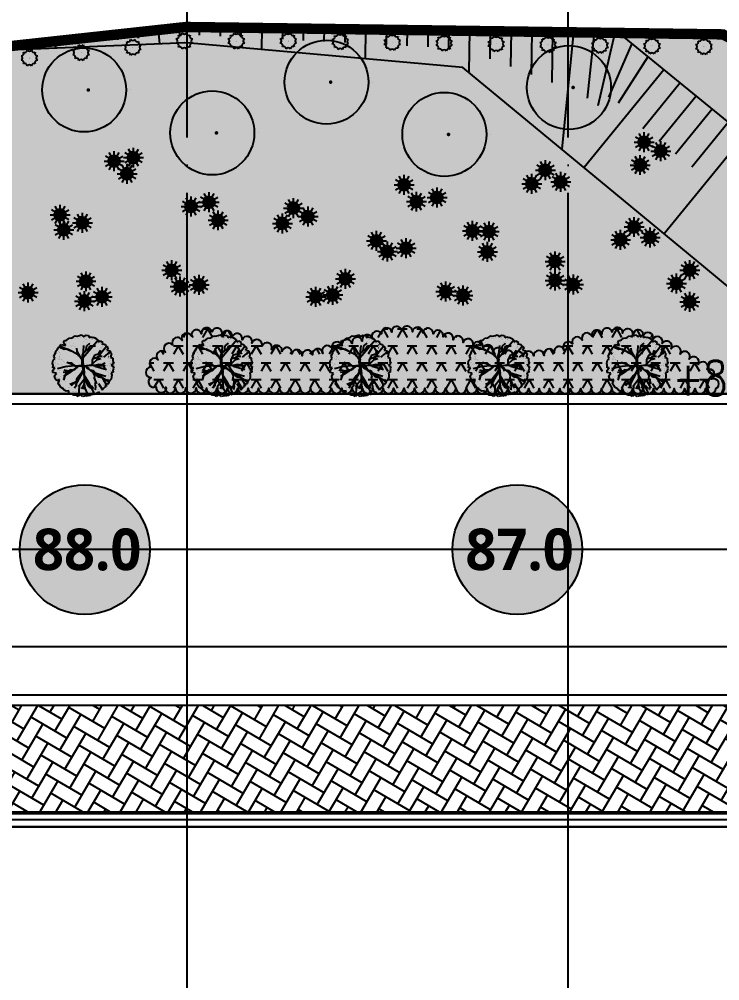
# Model space of a CAD drawing. Header units: millimetres. Extents: x 0 to 190005487, y 0 to 455456909.
# Drawn here: x 155826 to 176048, y 137342 to 165098 of the extents above; entities that cross this region are included whole.
import ezdxf
from ezdxf.enums import TextEntityAlignment as Align
from ezdxf.xclip import XClip

# ---------------------------------------------------------------- set-up
doc = ezdxf.new("R2010")
doc.units = ezdxf.units.MM
doc.header["$LTSCALE"] = 800
doc.header["$MEASUREMENT"] = 0
doc.header["$XCLIPFRAME"] = 0
for name, pattern in [('CEN', [62, 60, -1, 0, -1]), ('DOT2', [0.125, 0, -0.125]), ('HID', [2, 1.1, -0.9]), ('XREF_BASE$0$PHANTOM', [63.5, 31.75, -6.35, 6.35, -6.35, 6.35, -6.35]), ('XREF_BASE$0$PHANTOMX2', [5, 2.5, -0.5, 0.5, -0.5, 0.5, -0.5])]:
    doc.linetypes.add(name, pattern=pattern)
doc.layers.get('0').update_dxf_attribs({"linetype": 'CONTINUOUS'})
doc.layers.get('Defpoints').update_dxf_attribs({"color": 153, "linetype": 'CONTINUOUS'})
for name, color, linetype in [('0-녹지', 71, 'CONTINUOUS'), ('_관목_Out', 7, 'CONTINUOUS'), ('_관목_Plant', 76, 'CONTINUOUS'), ('_교목_Plant', 90, 'CONTINUOUS'), ('A-ANNO-TEXT2', 3, 'CONTINUOUS'), ('A-FLOR-PFIX', 6, 'CONTINUOUS'), ('A-조적해치', 8, 'CONTINUOUS'), ('CE-SLOP-FILL', 1, 'CONTINUOUS'), ('CEN', 1, 'CEN'), ('LSMD_CONT_LDREG_41500', 1, 'CONTINUOUS'), ('tc-2', 252, 'CONTINUOUS'), ('TEXT', 6, 'CONTINUOUS'), ('WID', 4, 'CONTINUOUS'), ('XREF_BASE$0$CE_PROPERTY LINE', 2, 'XREF_BASE$0$PHANTOM'), ('XREF_BASE$0$성토옹벽', 6, 'CONTINUOUS'), ('도로레벨', 5, 'CONTINUOUS'), ('사업부지', 7, 'CONTINUOUS'), ('성토옹벽', 6, 'CONTINUOUS'), ('지하2층외벽선', 6, 'CONTINUOUS'), ('현황레벨검토', 1, 'CONTINUOUS')]:
    doc.layers.add(name, color=color, linetype=linetype)
doc.styles.add('SH_대대리576', font='NanumGothicBold.ttf')
doc.styles.get("Standard").update_dxf_attribs({"font": 'SIMPLEX.shx'})

# ---------------------------------------------------------------- blocks, each defined once
blk = doc.blocks.new('G$C940A8A8A')
at = {"layer": 'LSMD_CONT_LDREG_41500', "color": 1, "linetype": 'Continuous', "const_width": 300, "flags": 128}
blk.add_lwpolyline([(142885, 66413), (152606, 122087), (144785, 119579), (143421, 121130), (137727, 124230), (130217, 126970), (123087, 133510), (108147, 137630), (87787, 140640), (75957, 139800), (74927, 144400), (66787, 156160), (47607, 165750), (36878, 161359), (29518, 161359), (25251, 162513), (21834, 161660), (14411, 163566), (13684, 162297), (13684, 140689), (13684, 131660)], dxfattribs=at)
blk = doc.blocks.new('현황측량 지적')
at = {"rotation": 14.62512504690287}
blk.add_blockref('G$C940A8A8A', (-38193, -154447), dxfattribs=at)
blk = doc.blocks.new('대지현황레벨1')
at = {"layer": 'Defpoints', "color": 6}
blk.add_lwpolyline([(83289, -54110), (78638, 2214), (71704, -2187), (69992, -1031), (63700, 531), (55741, 1286), (47191, 5814), (31695, 6028), (11235, 3800), (0, 0), (-2158, 4191), (-13004, 13515), (-33984, 17951)], dxfattribs=at)
blk = doc.blocks.new('G$C0DE8C9DA')
at = {"layer": 'A-FLOR-PFIX'}
blk.add_line((91100, 14900), (23700, 14900), dxfattribs=at)
blk = doc.blocks.new('A$C61401735')
at = {"layer": 'CE-SLOP-FILL', "color": 251}
for p, q in [((95806, 146056), (95852, 145654)), ((96403, 146121), (96427, 145910)), ((96998, 146139), (96995, 145911)), ((97598, 146130), (97595, 145880)), ((98198, 146122), (98194, 145850)), ((98798, 146114), (98790, 145495)), ((99398, 146106), (99394, 145788)), ((99998, 146097), (99993, 145757)), ((100598, 146089), (100593, 145727)), ((101198, 146081), (101193, 145696)), ((101798, 146072), (101786, 145228)), ((102398, 146064), (102392, 145634)), ((102998, 146056), (102991, 145603)), ((103598, 146047), (103591, 145573)), ((104198, 146039), (104191, 145542)), ((104798, 146031), (104781, 144845)), ((105397, 146023), (105386, 145225)), ((105997, 146014), (105983, 144998)), ((106597, 146006), (106580, 144771)), ((107197, 145998), (107177, 144544)), ((92824, 145731), (92847, 145528)), ((93420, 145796), (93434, 145679)), ((94017, 145861), (94032, 145725)), ((94613, 145926), (94631, 145771)), ((95210, 145991), (95229, 145817)), ((107795, 145989), (107462, 142616)), ((108395, 145981), (108194, 144090)), ((108991, 145973), (108500, 143863)), ((92227, 145666), (92236, 145586)), ((109478, 145665), (108813, 144121)), ((109943, 145286), (109085, 143948)), ((110408, 144906), (108105, 142084)), ((110873, 144527), (109796, 143208)), ((111338, 144148), (110269, 142838)), ((111802, 143769), (110742, 142468)), ((112267, 143389), (111214, 142098)), ((112732, 143010), (110418, 140173))]:
    blk.add_line(p, q, dxfattribs=at)
at = {"layer": 'CE-SLOP-FILL', "color": 251, "linetype": 'ByBlock', "flags": 128}
blk.add_lwpolyline([(144048, 136424), (143560, 142330), (136626, 137929), (134914, 139085), (128622, 140647), (120664, 141402), (112113, 145930), (96617, 146144), (76157, 143916), (64922, 140116), (62764, 144307), (51919, 153630), (30939, 158067), (16778, 147441), (12496, 138580), (8170, 126494), (4443, 125252), (6722, 116516)], dxfattribs=at)
at = {"layer": 'CE-SLOP-FILL', "color": 251}
for points in [[(89842, 145406), (96617, 146144), (109102, 145971), (114778, 141342), (114778, 141342), (120636, 136563)], [(120636, 136563), (114778, 136563), (111565, 139225), (104604, 144978), (96631, 145687), (89842, 145406)]]:
    blk.add_lwpolyline(points, dxfattribs=at)
blk = doc.blocks.new('A$C53055D6E')
at = {"layer": 'XREF_BASE$0$CE_PROPERTY LINE', "color": 8, "linetype": 'XREF_BASE$0$PHANTOMX2', "ltscale": 3, "flags": 128}
blk.add_lwpolyline([(24653, 158067), (15380, 151109), (8259, 149251), (3838, 149290), (748, 147602), (-6916, 147572), (-7299, 146160), (-1843, 125252), (436, 116516), (2171, 109870), (5326, 104706), (5798, 96717), (3940, 88655), (43, 76541), (81, 64279), (3722, 52297), (8342, 45951), (24954, 35648), (27528, 32946), (33205, 26984), (45785, 19196), (55262, 14961), (63842, 9900), (67943, 799), (71065, 403), (74495, 0), (71416, 11497), (72509, 16027), (80907, 20283), (84381, 29814), (86654, 26118), (86417, 19281), (94182, 16961), (94474, 13223), (94701, 13128), (143072, 50641), (145797, 73715), (141926, 86006), (137274, 142330), (130340, 137929), (128629, 139085), (122336, 140647), (114378, 141402), (105827, 145930), (90331, 146144), (69871, 143916), (58636, 140116), (56478, 144307), (45633, 153630)], close=True, dxfattribs=at)
blk = doc.blocks.new('XREF_BASE$0$A$C5E376D50')
at = {"layer": 'Defpoints', "linetype": 'Continuous', "flags": 128}
blk.add_lwpolyline([(359200, 258788), (354548, 315113), (347614, 310711), (345903, 311867), (339610, 313429), (331652, 314184), (323101, 318712), (307605, 318926), (287145, 316698), (275910, 312898), (273752, 317089), (262907, 326413), (241927, 330849), (227766, 320223), (223487, 311370)], dxfattribs=at)
blk = doc.blocks.new('XREF_BASE$0$A$C3CBC0631')
at = {"layer": 'XREF_BASE$0$CE_PROPERTY LINE', "color": 8, "linetype": 'XREF_BASE$0$PHANTOMX2', "ltscale": 3, "flags": 128}
blk.add_lwpolyline([(24653, 158067), (15380, 151109), (8259, 149251), (3838, 149290), (748, 147602), (-6916, 147572), (-7299, 146160), (-1843, 125252), (436, 116516), (2171, 109870), (5326, 104706), (5798, 96717), (3940, 88655), (43, 76542), (81, 64279), (3722, 52297), (8342, 45951), (24954, 35648), (27528, 32946), (33205, 26984), (45785, 19196), (55262, 14961), (63842, 9900), (67943, 799), (71065, 403), (74495, 0), (71416, 11497), (72509, 16027), (80907, 20283), (84381, 29814), (86654, 26118), (86417, 19281), (94182, 16961), (94474, 13223), (94701, 13128), (143072, 50641), (145797, 73715), (141926, 86006), (137274, 142330), (130340, 137929), (128629, 139085), (122336, 140647), (114378, 141402), (105828, 145930), (90331, 146144), (69871, 143916), (58636, 140116), (56478, 144307), (45633, 153630)], close=True, dxfattribs=at)
blk = doc.blocks.new('G$CBD6C6888')
at = {"layer": '현황레벨검토', "color": 1, "linetype": 'ByBlock', "width": 0.8}
blk.add_text('+86.60', height=1000, dxfattribs=at).set_placement((153513, 145182))
blk = doc.blocks.new('TL000015_0')
at = {"color": 0}
for p, q in [((-0.256, 0.634), (-0.223, 0.655)), ((-0.223, 0.655), (-0.182, 0.679)), ((-0.182, 0.679), (-0.138, 0.675)), ((-0.138, 0.675), (-0.079, 0.692)), ((-0.079, 0.692), (-0.042, 0.707)), ((-0.042, 0.707), (0.008, 0.666)), ((0.008, 0.666), (0.058, 0.697)), ((0.058, 0.697), (0.121, 0.686)), ((0.121, 0.686), (0.134, 0.647)), ((0.134, 0.647), (0.177, 0.662)), ((0.177, 0.662), (0.214, 0.642)), ((-0.562, 0.414), (-0.536, 0.436)), ((-0.536, 0.436), (-0.519, 0.466)), ((-0.275, 0.337), (-0.53, 0.447)), ((-0.519, 0.466), (-0.486, 0.49)), ((-0.486, 0.49), (-0.401, 0.463)), ((-0.441, 0.534), (-0.419, 0.573)), ((-0.401, 0.463), (-0.441, 0.534)), ((-0.419, 0.573), (-0.386, 0.575)), ((-0.386, 0.575), (-0.358, 0.59)), ((-0.358, 0.59), (-0.317, 0.629)), ((-0.317, 0.629), (-0.256, 0.634)), ((-0.007, 0.185), (0.344, 0.601)), ((0.011, 0.461), (0, 0.33)), ((0.062, 0.338), (0.079, 0.456)), ((0.079, 0.456), (0.152, 0.515)), ((0.13, 0.387), (0.16, 0.458)), ((0.16, 0.458), (0.275, 0.458)), ((0.214, 0.642), (0.23, 0.649)), ((0.23, 0.649), (0.262, 0.64)), ((0.262, 0.64), (0.304, 0.616)), ((0.304, 0.616), (0.312, 0.601)), ((0.312, 0.601), (0.34, 0.547)), ((0.34, 0.547), (0.386, 0.568)), ((0.386, 0.568), (0.441, 0.534)), ((0.398, 0.291), (0.523, 0.452)), ((0.441, 0.534), (0.423, 0.506)), ((0.423, 0.506), (0.493, 0.49)), ((0.493, 0.49), (0.502, 0.466)), ((0.502, 0.466), (0.567, 0.41)), ((-0.66, 0.227), (-0.63, 0.277)), ((-0.636, 0.172), (-0.66, 0.227)), ((-0.63, 0.277), (-0.61, 0.344)), ((-0.61, 0.344), (-0.584, 0.362)), ((-0.584, 0.362), (-0.562, 0.414)), ((-0.431, 0.373), (-0.541, 0.426)), ((-0.35, 0.38), (-0.431, 0.373)), ((-0.249, 0.328), (-0.35, 0.38)), ((-0.183, 0.292), (-0.249, 0.328)), ((-0.11, 0.253), (-0.183, 0.292)), ((-0.132, 0.338), (-0.142, 0.402)), ((-0.137, 0.324), (-0.076, 0.214)), ((-0.097, 0.228), (-0.132, 0.338)), ((-0.044, 0.179), (-0.097, 0.228)), ((-0.017, 0.235), (0.01, 0.306)), ((-0.009, 0.16), (-0.017, 0.235)), ((0, 0.33), (-0.008, 0.158)), ((0.01, 0.306), (0.062, 0.338)), ((0.04, 0.326), (0.13, 0.387)), ((0.117, 0.332), (0.135, 0.396)), ((0.211, 0.14), (0.268, 0.25)), ((0.268, 0.25), (0.348, 0.275)), ((0.307, 0.196), (0.341, 0.221)), ((0.312, 0.148), (0.398, 0.291)), ((0.341, 0.221), (0.429, 0.223)), ((0.348, 0.275), (0.419, 0.338)), ((0.361, 0.316), (0.388, 0.36)), ((0.363, 0.284), (0.361, 0.316)), ((0.466, 0.204), (0.612, 0.321)), ((0.567, 0.41), (0.536, 0.359)), ((0.536, 0.359), (0.604, 0.34)), ((0.582, 0.281), (0.588, 0.276)), ((0.604, 0.34), (0.615, 0.312)), ((0.615, 0.312), (0.639, 0.281)), ((0.639, 0.281), (0.617, 0.198)), ((-0.689, 0.059), (-0.682, 0.101)), ((-0.68, 0.018), (-0.689, 0.059)), ((-0.686, -0.042), (-0.68, 0.018)), ((-0.682, 0.101), (-0.673, 0.133)), ((-0.673, 0.133), (-0.636, 0.172)), ((-0.203, 0.006), (-0.413, -0.015)), ((-0.208, 0.017), (-0.368, 0.079)), ((-0.254, 0.066), (-0.342, 0.066)), ((-0.215, 0.017), (-0.254, 0.066)), ((-0.076, 0.214), (-0.044, 0.182)), ((0.267, -0.003), (0.19, 0.02)), ((0.192, 0.017), (0.297, 0.03)), ((0.312, 0.148), (0.204, 0.045)), ((0.211, 0.044), (0.211, 0.14)), ((0.228, 0.174), (0.307, 0.196)), ((0.267, -0.003), (0.449, 0.016)), ((0.297, 0.03), (0.358, 0.04)), ((0.312, 0.148), (0.396, 0.174)), ((0.358, 0.04), (0.495, 0.008)), ((0.402, 0.03), (0.461, 0.047)), ((0.461, 0.047), (0.495, 0.071)), ((0.461, 0.01), (0.491, -0.068)), ((0.617, 0.198), (0.671, 0.181)), ((0.629, 0.042), (0.627, 0.039)), ((0.691, 0.068), (0.635, 0.018)), ((0.635, 0.018), (0.689, -0.01)), ((0.671, 0.181), (0.667, 0.157)), ((0.667, 0.157), (0.669, 0.101)), ((0.669, 0.101), (0.691, 0.068)), ((-0.638, -0.038), (-0.686, -0.042)), ((-0.682, -0.095), (-0.638, -0.038)), ((-0.682, -0.147), (-0.682, -0.095)), ((-0.602, -0.161), (-0.682, -0.147)), ((-0.645, -0.219), (-0.602, -0.161)), ((-0.406, -0.014), (-0.58, -0.066)), ((-0.262, -0.123), (-0.45, -0.147)), ((-0.278, -0.133), (-0.443, -0.238)), ((-0.328, -0.112), (-0.428, -0.093)), ((-0.379, -0.144), (-0.418, -0.227)), ((-0.293, -0.088), (-0.379, -0.144)), ((-0.203, -0.09), (-0.293, -0.088)), ((-0.262, -0.123), (-0.278, -0.133)), ((-0.262, -0.123), (-0.138, -0.022)), ((-0.112, -0.012), (-0.203, -0.09)), ((-0.026, -0.149), (-0.173, -0.422)), ((-0.138, -0.022), (-0.123, -0.003)), ((-0.029, -0.144), (-0.093, -0.218)), ((0.014, -0.17), (0.023, -0.261)), ((0.017, -0.199), (0.114, -0.355)), ((0.018, -0.171), (0.047, -0.291)), ((0.111, -0.051), (0.152, -0.083)), ((0.213, -0.129), (0.113, -0.055)), ((0.152, -0.083), (0.226, -0.098)), ((0.199, -0.095), (0.258, -0.218)), ((0.213, -0.129), (0.246, -0.15)), ((0.226, -0.098), (0.25, -0.122)), ((0.239, -0.145), (0.51, -0.229)), ((0.246, -0.15), (0.384, -0.229)), ((0.25, -0.122), (0.295, -0.191)), ((0.267, -0.003), (0.524, -0.08)), ((0.295, -0.191), (0.339, -0.245)), ((0.676, -0.138), (0.633, -0.15)), ((0.633, -0.15), (0.643, -0.202)), ((0.643, -0.202), (0.641, -0.243)), ((0.682, -0.08), (0.671, -0.083)), ((0.671, -0.083), (0.676, -0.138)), ((0.689, -0.01), (0.676, -0.051)), ((0.676, -0.051), (0.682, -0.08)), ((-0.632, -0.286), (-0.645, -0.219)), ((-0.597, -0.334), (-0.632, -0.286)), ((-0.534, -0.306), (-0.597, -0.334)), ((-0.562, -0.406), (-0.534, -0.306)), ((-0.53, -0.434), (-0.562, -0.406)), ((-0.411, -0.223), (-0.443, -0.318)), ((-0.154, -0.352), (-0.301, -0.416)), ((-0.101, -0.289), (-0.273, -0.448)), ((-0.149, -0.298), (-0.156, -0.445)), ((-0.093, -0.218), (-0.149, -0.298)), ((0.022, -0.306), (-0.105, -0.469)), ((0.025, -0.401), (-0.002, -0.443)), ((0.023, -0.261), (0.018, -0.518)), ((0.047, -0.291), (0.025, -0.391)), ((0.025, -0.391), (0.035, -0.497)), ((0.05, -0.316), (0.108, -0.445)), ((0.099, -0.418), (0.199, -0.45)), ((0.114, -0.355), (0.218, -0.562)), ((0.258, -0.218), (0.248, -0.274)), ((0.248, -0.274), (0.299, -0.399)), ((0.275, -0.355), (0.263, -0.418)), ((0.263, -0.418), (0.277, -0.46)), ((0.339, -0.245), (0.434, -0.257)), ((0.342, -0.394), (0.435, -0.535)), ((0.384, -0.229), (0.507, -0.313)), ((0.427, -0.258), (0.534, -0.436)), ((0.49, -0.301), (0.609, -0.323)), ((0.571, -0.402), (0.499, -0.415)), ((0.499, -0.415), (0.515, -0.471)), ((0.507, -0.313), (0.583, -0.368)), ((0.578, -0.365), (0.571, -0.402)), ((0.61, -0.315), (0.578, -0.365)), ((0.63, -0.299), (0.61, -0.315)), ((0.641, -0.243), (0.63, -0.299)), ((-0.501, -0.484), (-0.53, -0.434)), ((-0.473, -0.497), (-0.501, -0.484)), ((-0.438, -0.521), (-0.473, -0.497)), ((-0.429, -0.543), (-0.438, -0.521)), ((-0.386, -0.567), (-0.429, -0.543)), ((-0.321, -0.556), (-0.386, -0.567)), ((-0.323, -0.606), (-0.321, -0.556)), ((-0.295, -0.634), (-0.323, -0.606)), ((-0.249, -0.634), (-0.295, -0.634)), ((-0.208, -0.656), (-0.249, -0.634)), ((-0.156, -0.445), (-0.198, -0.502)), ((-0.069, -0.643), (-0.112, -0.689)), ((-0.092, -0.452), (-0.102, -0.682)), ((-0.005, -0.689), (-0.069, -0.643)), ((-0.002, -0.443), (-0.034, -0.516)), ((0.035, -0.497), (0.091, -0.617)), ((0.091, -0.617), (0.091, -0.666)), ((0.108, -0.445), (0.162, -0.502)), ((0.197, -0.616), (0.162, -0.667)), ((0.236, -0.647), (0.197, -0.616)), ((0.199, -0.45), (0.233, -0.507)), ((0.218, -0.562), (0.25, -0.642)), ((0.258, -0.628), (0.236, -0.647)), ((0.301, -0.626), (0.258, -0.628)), ((0.277, -0.46), (0.268, -0.536)), ((0.317, -0.602), (0.301, -0.626)), ((0.343, -0.597), (0.317, -0.602)), ((0.367, -0.584), (0.343, -0.597)), ((0.467, -0.497), (0.432, -0.545)), ((0.493, -0.469), (0.467, -0.497)), ((0.515, -0.471), (0.493, -0.469)), ((-0.197, -0.656), (-0.208, -0.656)), ((-0.145, -0.663), (-0.197, -0.656)), ((-0.112, -0.689), (-0.145, -0.663)), ((0.023, -0.682), (-0.005, -0.689)), ((0.053, -0.673), (0.023, -0.682)), ((0.088, -0.68), (0.053, -0.673)), ((0.11, -0.663), (0.088, -0.68)), ((0.162, -0.667), (0.11, -0.663))]:
    blk.add_line(p, q, dxfattribs=at)
blk.add_lwpolyline([(0.077, 0.002), (0.077, -0.004), (0.096, -0.035), (0.118, -0.05), (0.109, -0.06), (0.08, -0.038), (0.056, -0.006), (0.014, -0.014), (0.014, -0.054), (0.026, -0.167), (0.005, -0.173), (0.002, -0.124), (-0.007, -0.132), (-0.018, -0.158), (-0.03, -0.145), (-0.001, -0.088), (-0.008, -0.014), (-0.026, -0.011), (-0.074, -0.004), (-0.109, -0.003), (-0.178, -0.004), (-0.214, 0.011), (-0.203, 0.022), (-0.181, 0.009), (-0.098, 0.011), (-0.033, 0.012), (-0.02, 0.019), (-0.023, 0.107), (-0.021, 0.144), (-0.049, 0.173), (-0.042, 0.185), (-0.025, 0.162), (-0.004, 0.157), (-0.007, 0.104), (0.003, 0.028), (0.017, 0.006), (0.093, 0.016), (0.181, 0.031), (0.203, 0.052), (0.206, 0.035), (0.192, 0.025), (0.187, 0.015)], close=True)
at = {"layer": 'tc-2', "linetype": 'DOT2'}
for p, q in [((-0.223, 0.514), (-0.222, 0.657)), ((-0.154, 0.361), (-0.167, 0.673)), ((0.011, 0.461), (-0.095, 0.687)), ((0.011, 0.461), (-0.005, 0.693)), ((0.005, 0.546), (0.062, 0.69)), ((0.05, 0.598), (0.059, 0.701)), ((0.146, 0.478), (0.09, 0.687)), ((0.135, 0.396), (0.174, 0.67)), ((-0.485, 0.409), (-0.471, 0.443)), ((-0.471, 0.443), (-0.383, 0.458)), ((-0.365, 0.475), (-0.426, 0.505)), ((-0.248, 0.335), (-0.424, 0.549)), ((-0.385, 0.519), (-0.373, 0.524)), ((-0.383, 0.458), (-0.385, 0.519)), ((-0.373, 0.524), (-0.287, 0.463)), ((-0.331, 0.436), (-0.352, 0.597)), ((-0.311, 0.534), (-0.316, 0.625)), ((-0.247, 0.458), (-0.311, 0.534)), ((-0.254, 0.434), (-0.308, 0.451)), ((-0.287, 0.463), (-0.269, 0.59)), ((-0.137, 0.324), (-0.277, 0.633)), ((-0.269, 0.59), (-0.172, 0.613)), ((-0.205, 0.444), (-0.254, 0.434)), ((-0.178, 0.434), (-0.247, 0.458)), ((-0.142, 0.402), (-0.178, 0.434)), ((-0.172, 0.613), (-0.157, 0.636)), ((-0.137, 0.39), (-0.171, 0.475)), ((-0.157, 0.636), (-0.115, 0.628)), ((-0.115, 0.628), (-0.071, 0.646)), ((-0.071, 0.646), (0.002, 0.646)), ((0.002, 0.646), (0.005, 0.65)), ((0.005, 0.65), (0.039, 0.631)), ((0.039, 0.631), (0.058, 0.646)), ((0.094, 0.532), (0.05, 0.598)), ((0.058, 0.646), (0.063, 0.643)), ((0.063, 0.643), (0.077, 0.595)), ((0.077, 0.595), (0.141, 0.614)), ((0.121, 0.493), (0.094, 0.532)), ((0.141, 0.614), (0.184, 0.597)), ((0.152, 0.515), (0.27, 0.63)), ((0.158, 0.561), (0.245, 0.647)), ((0.184, 0.597), (0.202, 0.601)), ((0.194, 0.423), (0.437, 0.536)), ((0.202, 0.601), (0.26, 0.581)), ((0.26, 0.581), (0.298, 0.536)), ((0.275, 0.458), (0.388, 0.505)), ((0.298, 0.536), (0.331, 0.54)), ((0.331, 0.54), (0.345, 0.513)), ((0.345, 0.513), (0.414, 0.48)), ((0.388, 0.505), (0.407, 0.549)), ((0.397, 0.419), (0.427, 0.451)), ((0.403, 0.4), (0.461, 0.515)), ((0.414, 0.48), (0.425, 0.47)), ((0.414, 0.422), (0.501, 0.477)), ((0.425, 0.47), (0.425, 0.431)), ((0.427, 0.451), (0.444, 0.5)), ((-0.536, 0.211), (-0.632, 0.286)), ((-0.544, 0.217), (-0.608, 0.333)), ((-0.604, 0.277), (-0.563, 0.335)), ((-0.571, 0.18), (-0.604, 0.277)), ((-0.543, 0.309), (-0.587, 0.348)), ((-0.563, 0.335), (-0.541, 0.298)), ((-0.514, 0.27), (-0.543, 0.309)), ((-0.541, 0.298), (-0.519, 0.397)), ((-0.524, 0.191), (-0.514, 0.27)), ((-0.519, 0.397), (-0.485, 0.409)), ((-0.137, 0.324), (-0.275, 0.337)), ((0.37, 0.245), (0.403, 0.4)), ((0.388, 0.36), (0.397, 0.419)), ((0.388, 0.275), (0.596, 0.351)), ((0.396, 0.174), (0.634, 0.274)), ((0.419, 0.338), (0.449, 0.39)), ((0.424, 0.223), (0.508, 0.189)), ((0.425, 0.431), (0.51, 0.364)), ((0.429, 0.223), (0.522, 0.24)), ((0.449, 0.39), (0.527, 0.429)), ((0.51, 0.364), (0.523, 0.349)), ((0.523, 0.349), (0.517, 0.319)), ((0.517, 0.319), (0.582, 0.281)), ((0.522, 0.24), (0.569, 0.277)), ((0.527, 0.429), (0.535, 0.431)), ((0.563, 0.177), (0.651, 0.23)), ((0.569, 0.277), (0.625, 0.292)), ((0.588, 0.276), (0.575, 0.213)), ((-0.446, 0.109), (-0.69, 0.065)), ((-0.531, 0.142), (-0.68, 0.134)), ((-0.651, 0.074), (-0.673, 0.074)), ((-0.555, 0.151), (-0.661, 0.207)), ((-0.583, 0.064), (-0.651, 0.074)), ((-0.635, 0.057), (-0.617, 0.076)), ((-0.614, 0.015), (-0.635, 0.057)), ((-0.534, 0.167), (-0.634, 0.201)), ((-0.585, 0.025), (-0.634, -0.005)), ((-0.63, -0.042), (-0.614, 0.015)), ((-0.625, 0.128), (-0.621, 0.15)), ((-0.624, 0.122), (-0.625, 0.128)), ((-0.617, 0.076), (-0.624, 0.122)), ((-0.621, 0.15), (-0.571, 0.18)), ((-0.499, 0.044), (-0.585, 0.025)), ((-0.56, 0.03), (-0.583, 0.064)), ((-0.368, 0.079), (-0.555, 0.151)), ((-0.472, 0.119), (-0.536, 0.211)), ((-0.494, 0.142), (-0.534, 0.167)), ((-0.489, 0.137), (-0.524, 0.191)), ((-0.365, 0.02), (-0.499, 0.044)), ((-0.421, 0.076), (-0.494, 0.142)), ((-0.342, 0.066), (-0.421, 0.076)), ((-0.303, 0.066), (-0.365, 0.02)), ((0.441, 0.193), (0.671, 0.163)), ((0.449, 0.016), (0.69, -0.001)), ((0.495, 0.071), (0.589, 0.069)), ((0.495, 0.008), (0.591, 0.022)), ((0.508, 0.189), (0.554, 0.204)), ((0.519, 0.011), (0.685, 0.087)), ((0.538, 0.01), (0.687, -0.067)), ((0.554, 0.204), (0.635, 0.186)), ((0.575, 0.213), (0.602, 0.174)), ((0.589, 0.069), (0.63, 0.086)), ((0.591, 0.022), (0.682, -0.034)), ((0.627, 0.039), (0.593, 0.02)), ((0.593, 0.02), (0.608, -0.06)), ((0.602, 0.174), (0.615, 0.128)), ((0.615, 0.128), (0.603, 0.094)), ((0.603, 0.094), (0.629, 0.042)), ((0.63, 0.086), (0.664, 0.106)), ((-0.413, -0.015), (-0.692, -0.017)), ((-0.58, -0.066), (-0.686, -0.092)), ((-0.634, -0.005), (-0.673, -0.009)), ((-0.527, -0.05), (-0.673, -0.161)), ((-0.58, -0.11), (-0.673, -0.11)), ((-0.45, -0.147), (-0.662, -0.201)), ((-0.64, -0.106), (-0.63, -0.042)), ((-0.539, -0.152), (-0.64, -0.106)), ((-0.454, -0.148), (-0.633, -0.278)), ((-0.6, -0.193), (-0.595, -0.179)), ((-0.588, -0.201), (-0.6, -0.193)), ((-0.595, -0.179), (-0.539, -0.152)), ((-0.571, -0.26), (-0.588, -0.201)), ((-0.524, -0.095), (-0.58, -0.11)), ((-0.357, -0.184), (-0.563, -0.401)), ((-0.428, -0.093), (-0.524, -0.095)), ((-0.316, -0.158), (-0.392, -0.343)), ((0.213, -0.129), (0.342, -0.394)), ((0.483, -0.067), (0.582, -0.147)), ((0.491, -0.068), (0.603, -0.093)), ((0.524, -0.08), (0.679, -0.122)), ((0.545, -0.118), (0.582, -0.21)), ((0.617, -0.106), (0.56, -0.181)), ((0.56, -0.181), (0.58, -0.211)), ((0.58, -0.211), (0.58, -0.243)), ((0.582, -0.147), (0.658, -0.205)), ((0.582, -0.21), (0.64, -0.257)), ((0.603, -0.093), (0.65, -0.144)), ((0.608, -0.06), (0.617, -0.106)), ((-0.597, -0.257), (-0.627, -0.269)), ((-0.443, -0.238), (-0.602, -0.34)), ((-0.509, -0.24), (-0.597, -0.257)), ((-0.47, -0.289), (-0.592, -0.311)), ((-0.569, -0.28), (-0.571, -0.26)), ((-0.534, -0.291), (-0.569, -0.28)), ((-0.524, -0.346), (-0.534, -0.291)), ((-0.531, -0.36), (-0.524, -0.346)), ((-0.521, -0.388), (-0.531, -0.36)), ((-0.434, -0.458), (-0.521, -0.388)), ((-0.453, -0.269), (-0.509, -0.24)), ((-0.489, -0.347), (-0.499, -0.455)), ((-0.392, -0.343), (-0.497, -0.48)), ((-0.443, -0.318), (-0.489, -0.347)), ((-0.418, -0.227), (-0.47, -0.289)), ((-0.389, -0.337), (-0.434, -0.537)), ((-0.173, -0.422), (-0.329, -0.607)), ((-0.301, -0.416), (-0.311, -0.48)), ((0.143, -0.413), (0.148, -0.673)), ((0.289, -0.286), (0.298, -0.471)), ((0.299, -0.399), (0.346, -0.418)), ((0.335, -0.38), (0.498, -0.476)), ((0.346, -0.418), (0.39, -0.467)), ((0.434, -0.257), (0.557, -0.294)), ((0.453, -0.423), (0.451, -0.441)), ((0.526, -0.343), (0.453, -0.346)), ((0.453, -0.346), (0.453, -0.423)), ((0.51, -0.229), (0.628, -0.284)), ((0.529, -0.335), (0.526, -0.343)), ((0.542, -0.287), (0.529, -0.335)), ((0.576, -0.275), (0.542, -0.287)), ((0.557, -0.294), (0.593, -0.333)), ((0.58, -0.243), (0.576, -0.275)), ((-0.391, -0.514), (-0.443, -0.516)), ((-0.34, -0.478), (-0.434, -0.458)), ((-0.403, -0.548), (-0.34, -0.478)), ((-0.302, -0.556), (-0.403, -0.548)), ((-0.311, -0.48), (-0.391, -0.514)), ((-0.273, -0.448), (-0.383, -0.574)), ((-0.232, -0.582), (-0.302, -0.556)), ((-0.228, -0.487), (-0.276, -0.632)), ((-0.225, -0.578), (-0.259, -0.634)), ((-0.117, -0.499), (-0.249, -0.644)), ((-0.169, -0.584), (-0.232, -0.582)), ((-0.198, -0.502), (-0.225, -0.578)), ((-0.105, -0.469), (-0.184, -0.665)), ((-0.183, -0.489), (-0.161, -0.578)), ((-0.119, -0.618), (-0.169, -0.584)), ((-0.161, -0.578), (-0.129, -0.651)), ((-0.044, -0.616), (-0.119, -0.618)), ((-0.003, -0.643), (-0.044, -0.616)), ((-0.034, -0.516), (-0.039, -0.602)), ((-0.039, -0.602), (-0.039, -0.654)), ((0.036, -0.61), (-0.003, -0.643)), ((0.018, -0.518), (0.014, -0.689)), ((0.018, -0.518), (0.084, -0.684)), ((0.098, -0.571), (0.036, -0.61)), ((0.154, -0.61), (0.098, -0.571)), ((0.188, -0.604), (0.154, -0.61)), ((0.162, -0.502), (0.174, -0.58)), ((0.168, -0.462), (0.279, -0.546)), ((0.174, -0.58), (0.223, -0.624)), ((0.215, -0.597), (0.188, -0.604)), ((0.218, -0.572), (0.215, -0.597)), ((0.271, -0.515), (0.218, -0.572)), ((0.233, -0.507), (0.28, -0.556)), ((0.268, -0.536), (0.265, -0.57)), ((0.265, -0.57), (0.27, -0.617)), ((0.343, -0.534), (0.271, -0.515)), ((0.279, -0.546), (0.322, -0.609)), ((0.28, -0.556), (0.339, -0.578)), ((0.298, -0.471), (0.35, -0.593)), ((0.347, -0.469), (0.343, -0.534)), ((0.432, -0.545), (0.347, -0.469)), ((0.347, -0.469), (0.367, -0.584)), ((0.372, -0.472), (0.347, -0.469)), ((0.424, -0.446), (0.372, -0.472)), ((0.39, -0.467), (0.424, -0.524)), ((0.451, -0.441), (0.424, -0.446))]:
    blk.add_line(p, q, dxfattribs=at)
blk = doc.blocks.new('TE000017_0')
for p, q in [((0.386, -0.104), (-0.386, 0.104)), ((-0.386, -0.104), (0.386, 0.104)), ((0.283, -0.283), (-0.283, 0.283)), ((-0.283, -0.283), (0.283, 0.283)), ((-0.104, -0.386), (0.104, 0.386)), ((0.104, -0.386), (-0.104, 0.386))]:
    blk.add_line(p, q)
at = {"layer": 'tc-2'}
for p, q in [((0, -0.6), (0, 0.6)), ((-0.6, 0), (0.6, 0)), ((-0.52, -0.3), (0.52, 0.3)), ((0.52, -0.3), (-0.52, 0.3)), ((0.3, -0.52), (-0.3, 0.52)), ((-0.3, -0.52), (0.3, 0.52))]:
    blk.add_line(p, q, dxfattribs=at)
blk = doc.blocks.new('TE000013_0')
at = {"const_width": 0.0239}
blk.add_lwpolyline([(-0.012, 0, 1), (0.012, 0, 1)], format="xyb", close=True, dxfattribs=at)
at = {"color": 0}
for centre, start, end in [((-0.727, 0.42), 270.56118, 29.43882), ((-0.839, 0), 300.56118, 59.43882), ((-0.42, 0.727), 240.56118, 359.43882), ((0, 0.839), 210.56118, 329.43882), ((0.42, 0.727), 180.56118, 299.43882), ((0.727, 0.42), 150.56118, 269.43882), ((0.839, 0), 120.56118, 239.43882), ((-0.727, -0.42), 330.56118, 89.43882), ((-0.42, -0.727), 0.56118, 119.43882), ((0, -0.839), 30.56118, 149.43882), ((0.42, -0.727), 60.56118, 179.43882), ((0.727, -0.42), 90.56118, 209.43882)]:
    blk.add_arc(centre, 0.225, start, end, dxfattribs=at)
blk = doc.blocks.new('TL000074_0')
at = {"const_width": 0.0211}
blk.add_lwpolyline([(-0.011, 0, 1), (0.011, 0, 1)], format="xyb", close=True, dxfattribs=at)
at = {"color": 0}
blk.add_circle((-0.05, 0), 0.505, dxfattribs=at)
at = {"layer": 'tc-2', "linetype": 'DOT2'}
blk.add_circle((0, 0), 0.505, dxfattribs=at)
blk = doc.blocks.new('G$CBD6E5784')
at = {"layer": '0-녹지'}
h = blk.add_hatch(color=256, dxfattribs=at)
h.dxf.hatch_style = 1
edge = h.paths.add_edge_path()
edge.add_line((7794, 201355), (7902, 200937))
edge.add_line((7902, 200937), (11057, 195774))
edge.add_line((11057, 195774), (11530, 187784))
edge.add_line((11530, 187784), (9671, 179723))
edge.add_line((9671, 179723), (5774, 167609))
edge.add_line((5774, 167609), (5813, 155347))
edge.add_line((5813, 155347), (9453, 143365))
edge.add_line((9453, 143365), (14073, 137018))
edge.add_line((14073, 137018), (30686, 126716))
edge.add_line((30686, 126716), (33260, 124014))
edge.add_line((33260, 124014), (38937, 118052))
edge.add_line((38937, 118052), (51516, 110264))
edge.add_line((51516, 110264), (60993, 106028))
edge.add_line((60993, 106028), (69573, 100968))
edge.add_line((69573, 100968), (73674, 91866))
edge.add_line((73674, 91866), (80226, 91068))
edge.add_line((80226, 91068), (77147, 102565))
edge.add_line((77147, 102565), (78239, 107093))
edge.add_line((78239, 107093), (86638, 111351))
edge.add_line((86638, 111351), (90112, 120882))
edge.add_line((90112, 120882), (92385, 117186))
edge.add_line((92385, 117186), (92148, 110349))
edge.add_line((92148, 110349), (99913, 108028))
edge.add_line((99913, 108028), (100206, 104291))
edge.add_line((100206, 104291), (100433, 104196))
edge.add_line((100433, 104196), (148803, 141709))
edge.add_line((148803, 141709), (151529, 164783))
edge.add_line((151529, 164783), (147657, 177073))
edge.add_line((147657, 177073), (143006, 233398))
edge.add_line((143006, 233398), (136071, 228996))
edge.add_line((136071, 228996), (134360, 230153))
edge.add_line((134360, 230153), (128068, 231715))
edge.add_line((128068, 231715), (120109, 232470))
edge.add_line((120109, 232470), (111559, 236997))
edge.add_line((111559, 236997), (96063, 237212))
edge.add_line((96063, 237212), (75602, 234983))
edge.add_line((75602, 234983), (64368, 231184))
edge.add_line((64368, 231184), (62206, 235371))
edge.add_line((62206, 235371), (61557, 235935))
edge.add_line((61557, 235935), (61356, 235701))
edge.add_line((61356, 235701), (60704, 234943))
edge.add_line((60704, 234943), (50766, 243492))
edge.add_line((50766, 243492), (30689, 247737))
edge.add_line((30689, 247737), (21282, 240661))
edge.add_line((21282, 240661), (14344, 238855))
edge.add_line((14344, 238855), (6649, 237166))
edge.add_line((6649, 237166), (383, 235672))
edge.add_line((383, 235672), (5488, 216157))
edge.add_line((5488, 216157), (4209, 215824))
edge.add_arc((5432, 220089), 4437, 254.0004, 277.3556)
edge.add_arc((5864, 216679), 1000, 277.8144, 14.3903)
edge.add_line((6833, 216928), (2247, 234509))
edge.add_line((2247, 234509), (18317, 238709))
edge.add_line((18317, 238709), (19275, 235027))
edge.add_line((19275, 235027), (21895, 235027))
edge.add_arc((21895, 236527), 1500, 270, 0)
edge.add_line((23395, 236527), (23395, 240227))
edge.add_line((23395, 240227), (52195, 240227))
edge.add_line((52195, 240227), (52195, 236527))
edge.add_arc((53695, 236527), 1500, 180, 270)
edge.add_line((53695, 235027), (54095, 235027))
edge.add_line((54095, 235027), (54095, 229027))
edge.add_line((54095, 229027), (39995, 229027))
edge.add_arc((39995, 227527), 1500, 90, 180)
edge.add_line((38495, 227527), (38495, 227027))
edge.add_line((38495, 227027), (59470, 227027))
edge.add_line((59470, 227027), (59470, 226827))
edge.add_line((59470, 226827), (38495, 226827))
edge.add_line((38495, 226827), (38495, 226627))
edge.add_line((38495, 226627), (121303, 226628))
edge.add_line((121303, 226628), (114220, 232406))
edge.add_line((114220, 232406), (114852, 233181))
edge.add_line((114852, 233181), (121660, 227628))
edge.add_line((121660, 227628), (140456, 227628))
edge.add_line((140456, 227628), (140492, 199427))
edge.add_line((140492, 199427), (140695, 199427))
edge.add_line((140695, 199427), (140692, 164123))
edge.add_line((140692, 164123), (147022, 164123))
edge.add_line((147022, 164123), (147022, 154032))
edge.add_line((147022, 154032), (140692, 154032))
edge.add_line((140692, 154032), (140692, 141223))
edge.add_line((140692, 141223), (136295, 141223))
edge.add_line((136295, 141223), (136295, 137377))
edge.add_line((136295, 137377), (135545, 136769))
edge.add_line((135545, 136769), (136187, 135930))
edge.add_line((136187, 135930), (120231, 122973))
edge.add_line((120231, 122973), (112105, 117640))
edge.add_line((112105, 117640), (96105, 117631))
edge.add_line((96105, 117631), (96105, 122820))
edge.add_line((96105, 122820), (95679, 122819))
edge.add_arc((95679, 109319), 13500, 90, 149.8113)
edge.add_arc((68883, 124908), 17500, 296.8893, 329.8113, ccw=False)
edge.add_arc((68883, 124908), 17500, 238.204, 296.8893, ccw=False)
edge.add_line((59663, 110034), (27535, 129951))
edge.add_arc((43079, 155024), 29500, 180, 238.204, ccw=False)
edge.add_line((13579, 155024), (13579, 193300))
edge.add_arc((5079, 193300), 8500, 360, 71.3731)
at = {"layer": '_관목_Plant'}
h = blk.add_hatch(dxfattribs=at)
h.set_pattern_fill('CHASAN', color=256, scale=1500, style=0)
h.set_pattern_definition([(240, (-2424553.34, 1190841.08), (281.25, -487.13929), [281.25, -281.25]), (300, (-2424553.34, 1190841.08), (562.5, -3e-07), [281.25, -281.25]), (0, (-2424693.96, 1190841.08), (281.25, 487.13929), [281.25, -281.25])])
edge = h.paths.add_edge_path()
edge.add_arc((95606, 226792), 150, 179.9347, 359.9347)
edge.add_arc((95906, 226792), 150, 179.9347, 359.9347)
edge.add_arc((96206, 226792), 150, 179.9347, 359.9347)
edge.add_arc((96506, 226791), 150, 179.9347, 359.9347)
edge.add_arc((96806, 226791), 150, 179.9347, 359.9347)
edge.add_arc((97106, 226791), 150, 179.9347, 359.9347)
edge.add_arc((97406, 226790), 150, 179.9347, 359.9347)
edge.add_arc((97706, 226790), 150, 179.9347, 359.9347)
edge.add_arc((98006, 226790), 150, 179.9347, 359.9347)
edge.add_arc((98306, 226789), 150, 179.9347, 359.9347)
edge.add_arc((98606, 226789), 150, 179.9347, 359.9347)
edge.add_arc((98906, 226789), 150, 179.9347, 359.9347)
edge.add_arc((99206, 226788), 150, 179.9347, 359.9347)
edge.add_arc((99506, 226788), 150, 179.9347, 359.9347)
edge.add_arc((99806, 226788), 150, 179.9347, 359.9347)
edge.add_arc((100106, 226787), 150, 179.9347, 359.9347)
edge.add_arc((100406, 226787), 150, 179.9347, 359.9347)
edge.add_arc((100706, 226787), 150, 179.9347, 359.9347)
edge.add_arc((101006, 226786), 150, 179.9347, 359.9347)
edge.add_arc((101306, 226786), 150, 179.9347, 359.9347)
edge.add_arc((101606, 226786), 150, 179.9347, 359.9347)
edge.add_arc((101906, 226785), 150, 179.9347, 359.9347)
edge.add_arc((102206, 226785), 150, 179.9347, 359.9347)
edge.add_arc((102506, 226785), 150, 179.9347, 359.9347)
edge.add_arc((102806, 226784), 150, 179.9347, 359.9347)
edge.add_arc((103106, 226784), 150, 179.9347, 359.9347)
edge.add_arc((103406, 226784), 150, 179.9347, 359.9347)
edge.add_arc((103706, 226783), 150, 179.9347, 359.9347)
edge.add_arc((104006, 226783), 150, 179.9347, 359.9347)
edge.add_arc((104306, 226782), 150, 179.9347, 359.9347)
edge.add_arc((104606, 226782), 150, 179.9347, 359.9347)
edge.add_arc((104906, 226782), 150, 179.9347, 359.9347)
edge.add_arc((105206, 226781), 150, 179.9347, 359.9347)
edge.add_arc((105506, 226781), 150, 179.9347, 359.9347)
edge.add_arc((105806, 226781), 150, 179.9347, 359.9347)
edge.add_arc((106106, 226780), 150, 179.9347, 359.9347)
edge.add_arc((106406, 226780), 150, 179.9347, 359.9347)
edge.add_arc((106706, 226780), 150, 179.9347, 359.9347)
edge.add_arc((107006, 226779), 150, 179.9347, 359.9347)
edge.add_arc((107306, 226779), 150, 179.9347, 359.9347)
edge.add_arc((107606, 226779), 150, 179.9347, 359.9347)
edge.add_arc((107906, 226778), 150, 179.9347, 359.9347)
edge.add_arc((108206, 226778), 150, 179.9347, 359.9347)
edge.add_arc((108506, 226778), 150, 179.9347, 359.9347)
edge.add_arc((108806, 226777), 150, 179.9347, 359.9347)
edge.add_arc((109106, 226777), 150, 179.9347, 359.9347)
edge.add_arc((109406, 226777), 150, 179.9347, 359.9347)
edge.add_arc((109706, 226776), 150, 179.9347, 359.9347)
edge.add_arc((110006, 226776), 150, 179.9347, 359.9347)
edge.add_arc((110306, 226776), 150, 179.9347, 359.9347)
edge.add_arc((110606, 226775), 150, 179.9347, 359.9347)
edge.add_arc((110906, 226775), 150, 179.9347, 359.9347)
edge.add_arc((111206, 226775), 150, 179.9347, 359.9347)
edge.add_arc((111294, 226911), 150, 294.1874, 114.1874)
edge.add_arc((111171, 227185), 150, 294.1874, 114.1874)
edge.add_arc((110980, 227397), 150, 329.9941, 149.9941)
edge.add_arc((110720, 227547), 150, 329.9941, 149.9941)
edge.add_arc((110461, 227697), 150, 329.9941, 149.9941)
edge.add_arc((110201, 227847), 150, 329.9941, 149.9941)
edge.add_arc((109941, 227997), 150, 329.9941, 149.9941)
edge.add_arc((109673, 228130), 150, 337.1539, 157.1539)
edge.add_arc((109396, 228247), 150, 337.1539, 157.1539)
edge.add_arc((109109, 228321), 150, 353.7177, 173.7177)
edge.add_arc((108811, 228354), 150, 353.7177, 173.7177)
edge.add_arc((108513, 228387), 150, 353.7177, 173.7177)
edge.add_arc((108216, 228374), 150, 11.1676, 191.1676)
edge.add_arc((107922, 228316), 150, 11.1676, 191.1676)
edge.add_arc((107636, 228231), 150, 21.8859, 201.8859)
edge.add_arc((107357, 228119), 150, 21.8859, 201.8859)
edge.add_arc((107099, 227973), 150, 37.1469, 217.1469)
edge.add_arc((106834, 227845), 150, 14.6024, 194.6024)
edge.add_arc((106544, 227769), 150, 14.6024, 194.6024)
edge.add_arc((106249, 227724), 150, 2.8199, 182.8199)
edge.add_arc((105949, 227709), 150, 2.8199, 182.8199)
edge.add_arc((105649, 227694), 150, 2.8199, 182.8199)
edge.add_arc((105355, 227725), 150, 345.0671, 165.0671)
edge.add_arc((105065, 227803), 150, 345.0671, 165.0671)
edge.add_arc((104777, 227888), 150, 342.0974, 162.0974)
edge.add_arc((104492, 227980), 150, 342.0974, 162.0974)
edge.add_arc((104204, 228066), 150, 344.5201, 164.5201)
edge.add_arc((103915, 228146), 150, 344.5201, 164.5201)
edge.add_arc((103626, 228227), 150, 344.0097, 164.0097)
edge.add_arc((103338, 228310), 150, 344.0097, 164.0097)
edge.add_arc((103045, 228366), 150, 354.1767, 174.1767)
edge.add_arc((102746, 228397), 150, 354.1767, 174.1767)
edge.add_arc((102448, 228427), 150, 354.1767, 174.1767)
edge.add_arc((102150, 228421), 150, 8.4154, 188.4154)
edge.add_arc((101853, 228377), 150, 8.4154, 188.4154)
edge.add_arc((101573, 228283), 150, 28.7885, 208.7885)
edge.add_arc((101296, 228176), 150, 13.1311, 193.1311)
edge.add_arc((101004, 228108), 150, 13.1311, 193.1311)
edge.add_arc((100712, 228040), 150, 13.1311, 193.1311)
edge.add_arc((100419, 227972), 150, 13.1311, 193.1311)
edge.add_arc((100142, 227865), 150, 29.076, 209.076)
edge.add_arc((99862, 227773), 150, 7.1848, 187.1848)
edge.add_arc((99565, 227736), 150, 7.1848, 187.1848)
edge.add_arc((99269, 227748), 150, 348.0393, 168.0393)
edge.add_arc((98976, 227810), 150, 348.0393, 168.0393)
edge.add_arc((98682, 227872), 150, 348.0393, 168.0393)
edge.add_arc((98393, 227949), 150, 342.1768, 162.1768)
edge.add_arc((98107, 228041), 150, 342.1768, 162.1768)
edge.add_arc((97821, 228133), 150, 342.1768, 162.1768)
edge.add_arc((97534, 228217), 150, 345.1545, 165.1545)
edge.add_arc((97244, 228294), 150, 345.1545, 165.1545)
edge.add_arc((96954, 228371), 150, 345.1545, 165.1545)
edge.add_arc((96661, 228380), 150, 11.2794, 191.2794)
edge.add_arc((96367, 228321), 150, 11.2794, 191.2794)
edge.add_arc((96084, 228229), 150, 24.7025, 204.7025)
edge.add_arc((95811, 228104), 150, 24.7025, 204.7025)
edge.add_arc((95571, 227933), 150, 46.1074, 226.1074)
edge.add_arc((95363, 227717), 150, 46.1074, 226.1074)
edge.add_arc((95155, 227501), 150, 46.1074, 226.1074)
edge.add_arc((95054, 227243), 150, 90.9629, 270.9629)
edge.add_arc((95128, 226961), 150, 118.4479, 298.4479)
edge.add_arc((95348, 226808), 150, 171.9212, 351.9212)
edge.add_arc((95476, 226790), 20.3, 351.9212, 171.9212)
at = {"layer": '_관목_Out'}
blk.add_lwpolyline([(95456, 226793, 1), (95756, 226792, 1), (96056, 226792, 1), (96356, 226792, 1), (96656, 226791, 1), (96956, 226791, 1), (97256, 226791, 1), (97556, 226790, 1), (97856, 226790, 1), (98156, 226789, 1), (98456, 226789, 1), (98756, 226789, 1), (99056, 226788, 1), (99356, 226788, 1), (99656, 226788, 1), (99956, 226787, 1), (100256, 226787, 1), (100556, 226787, 1), (100856, 226786, 1), (101156, 226786, 1), (101456, 226786, 1), (101756, 226785, 1), (102056, 226785, 1), (102356, 226785, 1), (102656, 226784, 1), (102956, 226784, 1), (103256, 226784, 1), (103556, 226783, 1), (103856, 226783, 1), (104156, 226783, 1), (104456, 226782, 1), (104756, 226782, 1), (105056, 226782, 1), (105356, 226781, 1), (105656, 226781, 1), (105956, 226781, 1), (106256, 226780, 1), (106556, 226780, 1), (106856, 226780, 1), (107156, 226779, 1), (107456, 226779, 1), (107756, 226779, 1), (108056, 226778, 1), (108356, 226778, 1), (108656, 226778, 1), (108956, 226777, 1), (109256, 226777, 1), (109556, 226777, 1), (109856, 226776, 1), (110156, 226776, 1), (110456, 226775, 1), (110756, 226775, 1), (111056, 226775, 1), (111356, 226774, 1), (111356, 226774, 1), (111233, 227048, 1), (111110, 227322, 1), (111110, 227322, 1), (110850, 227472, 1), (110590, 227622, 1), (110331, 227772, 1), (110071, 227922, 1), (109811, 228072, 1), (109811, 228072, 1), (109535, 228188, 1), (109258, 228305, 1), (109258, 228305, 1), (108960, 228338, 1), (108662, 228371, 1), (108364, 228403, 1), (108364, 228403, 1), (108069, 228345, 1), (107775, 228287, 1), (107775, 228287, 1), (107496, 228175, 1), (107218, 228063, 1), (107218, 228063, 1), (106979, 227882, 1), (106979, 227882, 1), (106689, 227807, 1), (106398, 227731, 1), (106398, 227731, 1), (106099, 227716, 1), (105799, 227702, 1), (105499, 227687, 1), (105499, 227687, 1), (105210, 227764, 1), (104920, 227841, 1), (104920, 227841, 1), (104634, 227934, 1), (104349, 228026, 1), (104349, 228026, 1), (104060, 228106, 1), (103771, 228186, 1), (103771, 228186, 1), (103482, 228269, 1), (103194, 228351, 1), (103194, 228351, 1), (102895, 228382, 1), (102597, 228412, 1), (102298, 228443, 1), (102298, 228443, 1), (102002, 228399, 1), (101705, 228355, 1), (101705, 228355, 1), (101442, 228210, 1), (101442, 228210, 1), (101150, 228142, 1), (100858, 228074, 1), (100565, 228006, 1), (100273, 227938, 1), (100273, 227938, 1), (100011, 227792, 1), (100011, 227792, 1), (99713, 227754, 1), (99416, 227717, 1), (99416, 227717, 1), (99122, 227779, 1), (98829, 227841, 1), (98535, 227903, 1), (98535, 227903, 1), (98250, 227995, 1), (97964, 228087, 1), (97679, 228179, 1), (97679, 228179, 1), (97389, 228256, 1), (97099, 228333, 1), (96809, 228409, 1), (96809, 228409, 1), (96514, 228351, 1), (96220, 228292, 1), (96220, 228292, 1), (95948, 228167, 1), (95675, 228041, 1), (95675, 228041, 1), (95467, 227825, 1), (95259, 227609, 1), (95051, 227393, 1), (95051, 227393, 1), (95056, 227093, 1), (95056, 227093, 1), (95199, 226829, 1), (95199, 226829, 1), (95496, 226787, 1)], format="xyb", close=True, dxfattribs=at)
at = {"layer": '_교목_Plant'}
for name, p, xscale, yscale, zscale in [('TE000013_0', (99015, 236807), 320.0000000000001, 320.0000000000001, 320.0000000000001), ('TE000013_0', (94526, 236628), 320.0000000000001, 320.0000000000001, 320.0000000000001), ('TE000013_0', (96015, 236805), 320.0000000000001, 320.0000000000001, 320.0000000000001), ('TE000013_0', (97515, 236806), 320.0000000000001, 320.0000000000001, 320.0000000000001), ('TL000074_0', (100238, 235621), 2400, 2400, 2400), ('TE000013_0', (100515, 236787), 320.0000000000001, 320.0000000000001, 320.0000000000001), ('TE000013_0', (102015, 236767), 320.0000000000001, 320.0000000000001, 320.0000000000001), ('TE000013_0', (103515, 236746), 320.0000000000001, 320.0000000000001, 320.0000000000001), ('TE000013_0', (105015, 236726), 320.0000000000001, 320.0000000000001, 320.0000000000001), ('TE000013_0', (106514, 236706), 320.0000000000001, 320.0000000000001, 320.0000000000001), ('TE000013_0', (108014, 236686), 320.0000000000001, 320.0000000000001, 320.0000000000001), ('TE000013_0', (109514, 236666), 320.0000000000001, 320.0000000000001, 320.0000000000001), ('TE000013_0', (111014, 236646), 320.0000000000001, 320.0000000000001, 320.0000000000001), ('TE000013_0', (91542, 236316), 320.0000000000001, 320.0000000000001, 320.0000000000001), ('TL000074_0', (93242, 235395), 2400, 2400, 2400), ('TE000013_0', (93034, 236472), 320.0000000000001, 320.0000000000001, 320.0000000000001), ('TL000074_0', (107237, 235467), 2400, 2400, 2400), ('TL000074_0', (96941, 234155), 2400, 2400, 2400), ('TL000074_0', (103640, 234112), 2400, 2400, 2400), ('TE000017_0', (109289, 233888), 480, 480, 480), ('TE000017_0', (94548, 233441), 480, 480, 480), ('TE000017_0', (109771, 233631), 480, 480, 480), ('TE000017_0', (93990, 233342), 480, 480, 480), ('TE000017_0', (109176, 233229), 480, 480, 480), ('TE000017_0', (94361, 232977), 480, 480, 480), ('TE000017_0', (106436, 233082), 480, 480, 480), ('TE000017_0', (102360, 232656), 480, 480, 480), ('TE000017_0', (106043, 232689), 480, 480, 480), ('TE000017_0', (106880, 232740), 480, 480, 480), ('TE000017_0', (96208, 232035), 480, 480, 480), ('TE000017_0', (96730, 232153), 480, 480, 480), ('TE000017_0', (102716, 232171), 480, 480, 480), ('TE000017_0', (103309, 232290), 480, 480, 480), ('TE000017_0', (92432, 231790), 480, 480, 480), ('TE000017_0', (99167, 231986), 480, 480, 480), ('TE000017_0', (93074, 231563), 480, 480, 480), ('TE000017_0', (96992, 231632), 480, 480, 480), ('TE000017_0', (98847, 231543), 480, 480, 480), ('TE000017_0', (99586, 231740), 480, 480, 480), ('TE000017_0', (92536, 231356), 480, 480, 480), ('TE000017_0', (104336, 231325), 480, 480, 480), ('TE000017_0', (104815, 231310), 480, 480, 480), ('TE000017_0', (108998, 231440), 480, 480, 480), ('TE000017_0', (101561, 231039), 480, 480, 480), ('TE000017_0', (108609, 231073), 480, 480, 480), ('TE000017_0', (109461, 231139), 480, 480, 480), ('TE000017_0', (101876, 230731), 480, 480, 480), ('TE000017_0', (102417, 230830), 480, 480, 480), ('TE000017_0', (104763, 230719), 480, 480, 480), ('TE000017_0', (106717, 230446), 480, 480, 480), ('TE000017_0', (95654, 230190), 480, 480, 480), ('TE000017_0', (110607, 230193), 480, 480, 480), ('TE000017_0', (93176, 229871), 480, 480, 480), ('TE000017_0', (100669, 229944), 480, 480, 480), ('TE000017_0', (106717, 229899), 480, 480, 480), ('TE000017_0', (91508, 229546), 480, 480, 480), ('TE000017_0', (95893, 229720), 480, 480, 480), ('TE000017_0', (96446, 229766), 480, 480, 480), ('TE000017_0', (103563, 229575), 480, 480, 480), ('TE000017_0', (107244, 229778), 480, 480, 480), ('TE000017_0', (110221, 229807), 480, 480, 480), ('TE000017_0', (93136, 229302), 480, 480, 480), ('TE000017_0', (93644, 229424), 480, 480, 480), ('TE000017_0', (99808, 229427), 480, 480, 480), ('TE000017_0', (100300, 229477), 480, 480, 480), ('TE000017_0', (104059, 229465), 480, 480, 480), ('TE000017_0', (110607, 229277), 480, 480, 480), ('TL000015_0', (93094, 227425), 1280, 1280, 1280), ('TL000015_0', (97094, 227425), 1280, 1280, 1280), ('TL000015_0', (101094, 227425), 1280, 1280, 1280), ('TL000015_0', (105094, 227425), 1280, 1280, 1280), ('TL000015_0', (109094, 227425), 1280, 1280, 1280)]:
    blk.add_blockref(name, p, dxfattribs=dict(at, xscale=xscale, yscale=yscale, zscale=zscale))

msp = doc.modelspace()

# ---------------------------------------------------------------- hatches: boundary and pattern name
at = {"layer": '도로레벨', "linetype": 'Continuous', "true_color": 0xffffff}
h = msp.add_hatch(color=7, dxfattribs=at)
edge = h.paths.add_edge_path()
edge.add_arc((157720.8, 149788.2), 1873.2, 0, 360)
h = msp.add_hatch(color=7, dxfattribs=at)
edge = h.paths.add_edge_path()
edge.add_arc((170202.9, 149788.2), 1873.2, 0, 360)
at = {"layer": '사업부지', "linetype": 'Continuous', "ltscale": 10}
h = msp.add_hatch(dxfattribs=at)
h.set_pattern_fill('AR-HBONE', color=8, scale=100, angle=14.62513, style=0)
h.set_pattern_definition([(59.62512505, (-197428128.22, -418529398.62), (-142.83199963, 547.356392), [1200, -400]), (149.62512505, (-197427925.96, -418529053.53), (-142.83199963, 547.356392), [1200, -400])])
edge = h.paths.add_edge_path()
edge.add_arc((226783.6, 143734.6), 43738.9, 177.97379, 182.02621, ccw=False)
edge.add_line((183072.1, 145281), (144868.8, 145281))
edge.add_line((144868.8, 145281), (144868.8, 142188.1))
edge.add_line((144868.8, 142188.1), (183072.1, 142188.1))
edge = h.paths.add_edge_path()
edge.add_line((138247.9, 120524.3), (138247.9, 119524.3))
edge.add_line((138247.9, 119524.3), (139247.9, 119524.3))
edge.add_arc((138247.9, 119524.3), 1000, 0, 90)

# ---------------------------------------------------------------- linework, layer by layer
for p, q in [((185672.1, 142188.1), (94972.1, 142188.1)), ((185472.1, 141988.1), (94972.1, 141988.1))]:
    msp.add_line(p, q)
at = {"layer": 'A-조적해치'}
for p, q in [((183072.1, 153988.1), (103072.1, 153988.1)), ((183072.1, 145588.4), (97773.9, 145588.4))]:
    msp.add_line(p, q, dxfattribs=at)
at = {"layer": 'CEN'}
for p, q in [((160672.1, 62488.1), (160672.1, 195988.1)), ((171672.1, 62488.1), (171672.1, 195988.1)), ((37672.1, 154288.1), (211647.1, 154288.1)), ((37672.1, 146988.1), (211647.1, 146988.1)), ((37672.1, 141788.1), (211647.1, 141788.1))]:
    msp.add_line(p, q, dxfattribs=at)
msp.add_lwpolyline([(90072.1, 154288.1), (138672.1, 154288.1), (138672.1, 141788.1), (185572.1, 141788.1), (185572.1, 126488.1), (204672.1, 126488.1), (204672.1, 126488.1), (204672.1, 126488.1), (204672.1, 80988.1), (193672.1, 69488.1), (105672.1, 69488.1), (105672.1, 69488.1), (105672.1, 69488.1), (105672.1, 80438.1), (105172.1, 80438.1), (105172.1, 80888.1), (90072.1, 80888.1)], close=True, dxfattribs=at)
at = {"layer": 'WID'}
for p, q in [((204572.1, 154288.1), (103072.1, 154288.1)), ((183072.1, 149788.2), (103072.1, 149788.2)), ((183072.1, 145288.4), (97773.8, 145288.4))]:
    msp.add_line(p, q, dxfattribs=at)
at = {"layer": '도로레벨', "color": 7, "linetype": 'Continuous'}
for centre in [(157720.8, 149788.2), (170202.9, 149788.2)]:
    msp.add_circle(centre, 1873.2, dxfattribs=at)
at = {"layer": '지하2층외벽선', "linetype": 'HID', "const_width": 100}
msp.add_lwpolyline([(194072.1, 69088.1), (105272.1, 69088.1), (105272.1, 78588.1), (89672.1, 78588.1), (89672.1, 154688.1), (144868.8, 154688.1), (144868.8, 142188.1), (185672.1, 142188.1), (185672.1, 127088.1), (205072.1, 127088.1), (205072.1, 80588.1), (194072.1, 69088.1)], dxfattribs=at)

# ---------------------------------------------------------------- block references
ref = msp.add_blockref('현황측량 지적', (128944.9, 158844.9))
XClip(ref).set_block_clipping_path([(-120941.079460036, -150848.0068536659), (162857.5363889819, 70751.9931463341)])
for name, p in [('G$CBD6C6888', (21175.8, 9057.8)), ('G$CBD6E5784', (64577.2, -72338.7)), ('G$C0DE8C9DA', (94172.1, 126888.1))]:
    msp.add_blockref(name, p)
ref = msp.add_blockref('XREF_BASE$0$A$C5E376D50', (-146978, -154052.4))
XClip(ref).set_block_clipping_path([(154965.4345864058, 162053.3751671459), (438965.4345861674, 383653.3751671459)])
at = {"layer": 'CE-SLOP-FILL', "linetype": 'ByBlock'}
msp.add_blockref('A$C61401735', (64026.8, 18731), dxfattribs=at)
at = {"layer": 'TEXT'}
msp.add_blockref('대지현황레벨1', (128949.2, 158846.8), dxfattribs=at)
at = {"layer": 'XREF_BASE$0$성토옹벽'}
msp.add_blockref('XREF_BASE$0$A$C3CBC0631', (70312.8, 18724.5), dxfattribs=at)
at = {"layer": '성토옹벽', "linetype": 'ByBlock'}
msp.add_blockref('A$C53055D6E', (70312.8, 18724.5), dxfattribs=at)

# ---------------------------------------------------------------- texts
at = {"layer": 'A-ANNO-TEXT2', "color": 6, "style": 'SH_대대리576'}
for s, p in [('88.0', (157787, 149795.4)), ('87.0', (170269.1, 149795.4))]:
    msp.add_text(s, height=1200, dxfattribs=at).set_placement(p, align=Align.MIDDLE_CENTER)

doc.saveas('drawing.dxf')
